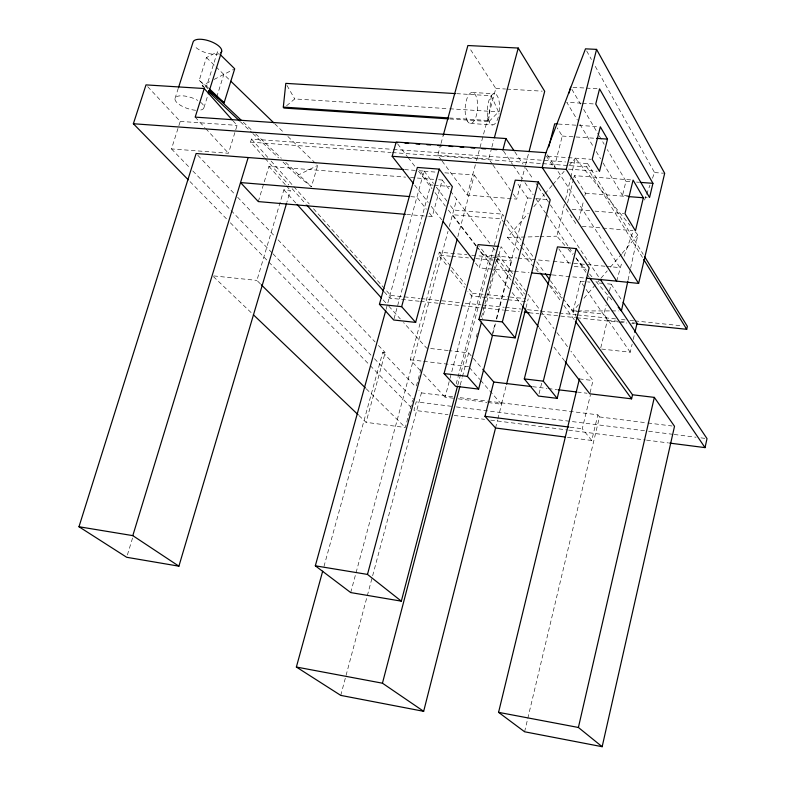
<?xml version="1.0" encoding="UTF-8"?>
<svg xmlns="http://www.w3.org/2000/svg" width="786" height="786" viewBox="0 0 786 786"><rect width="100%" height="100%" fill="white"/><g stroke="black" fill="none" stroke-linecap="round" stroke-linejoin="round"><path stroke-width="0.59" stroke-dasharray="3.93 2.95" d="M491.25 95.735L488.43 122.144L498.54 111.877L491.25 95.735L456.892 93.672M628.083 280.042L630.382 269.362M630.637 268.173L637.81 234.926L635.491 232.086M601.683 349.063L630.234 352.226L632.15 344.121M633.241 339.483L634.607 333.696M564.839 245.409L556.871 236.183L564.417 204.311M565.537 199.595L570.567 178.343M570.842 177.164L575.313 158.281L630.087 225.464M567.384 437.321L591.74 440.484L597.851 414.821L458.66 397.51M524.606 731.776L599.492 416.944L597.851 414.821M600.769 347.776L607.411 320.157L580.49 281.201L586.415 281.781M616.676 281.142L622.001 261.905M590.07 392.705L592.998 380.522L570.891 351.126M591.74 440.484L582.279 428.753L590.424 394.837M630.234 352.226L603.943 314.125L606.163 304.909M607.273 300.311L609.219 292.245M609.494 291.095L611.164 284.188L605.299 283.618M628.397 195.881L622.522 195.419L625.951 181.281L607.293 149.566M580.49 281.201L573.171 310.942L575.981 314.832M642.496 257.464L586.749 166.887L587.574 163.557L566.794 162.044M578.801 220.031L583.733 200.194M584.892 195.527L585.482 193.189L574.399 175.642L631.846 179.984M539.068 393.707L541.996 381.888M567.571 202.827L573.505 179.188M573.8 178.009L574.399 175.642M554.11 168.037L562.265 136.047L557.205 127.892M488.293 402.56L501.488 404.21L506.272 385.366M525.991 307.631L528.212 298.886M495.544 427.997L497.567 420.009M497.862 418.869L501.91 402.894M492.046 335.337L495.101 323.488M496.32 318.752L527.485 197.954L516.618 182.126M493.009 333.313L495.455 323.822M496.683 319.077L511.676 260.923L501.104 246.706L482.398 318.605M476.296 337.155L477.515 332.439M481.513 317.122L497.007 257.582L476.571 255.666M442.105 161.061L467.257 195.066L516.707 199.094L525.323 165.934M525.628 164.746L528.703 152.906M456.204 383.912L488.941 258.771L479.558 246.49M457.786 385.091L502.46 214.156L453.748 210.019L447.941 202.395M460.272 384.953L462.129 377.83M462.433 376.641L468.643 352.875L449.405 350.664M453.483 398.227L445.082 397.176L449.72 379.53M450.034 378.351L472.415 293.188L468.564 288.423M513.297 271.16L479.254 267.869L482.692 254.772L476.729 246.991M340.741 695.384L366.993 596.918M367.317 595.729L421.414 392.872L418.899 390.229M492.233 163.989L488.735 158.978L491.564 148.358M491.869 147.179L493.755 140.095M467.257 195.066L476.139 161.896M476.454 160.708L495.809 88.445L469.222 47.573M358.966 415.558L366.06 422.337L405.291 427.515L412.591 400.241M416.403 386.005L421.483 367.023M457.835 236.704L474.322 175.091L443.746 172.733M420.215 370.452L410.272 359.762L439.305 252.159L466.953 254.762M350.703 592.575L448.02 231.29M449.297 226.555L456.656 199.231M428.576 216.337L432.221 216.651L442.204 180.014L438.549 179.729M323.979 566.451L382.772 352.285L385.189 352.57L366.06 422.337M441.388 160.089L437.792 155.235L440.7 144.614M441.025 143.435L443.294 135.182M394.022 318.821L430.738 184.916L418.85 169.393M386.034 309.497L424.076 171.093L417.965 170.621M419.252 301.244L389.944 298.169L390.691 295.438L313.349 208.555M283.039 162.083L297.255 175.524L311.433 186.734L317.691 165.404L315.943 163.704M260.372 283.844L256.904 280.405L283.874 189.809L290.407 190.35L286.919 202.1M258.319 201.589L268.92 166.386L405.596 177.135M127.401 554.936L132.765 537.349M264.401 157.642L250.538 142.128L251.481 139.043L392.027 149.301M147.68 86.676L180.23 121.398L171.476 148.908L228.49 153.27L237.087 125.377L233.078 120.887M216.739 97.022L223.823 74.415M208.359 87.865L206.61 86.205L217.447 51.856L219.176 53.546M203.957 107.643L207.936 95.008M207.976 88.72L199.202 80.418L206.453 57.575L217.447 51.856M174.983 98.584L178.294 88.238M624.094 256.177L633.27 230.976M644.54 200.057L646.21 195.468M646.632 194.329L649.963 185.162M652.468 178.294L654.561 172.566L594.422 64.835M578.575 304.585L573.171 310.942L565.065 301.863M583.969 298.238L595.542 284.63M600.219 279.128L597.085 282.813L604.12 283.5M601.005 278.215L607.264 270.846M610.398 267.161L621.362 254.271M622.148 253.347L637.81 234.926M518.858 250.164L507.501 237.46L528.241 213.242M533.832 206.718L544.197 194.614M545.003 193.68L552.175 185.299M552.98 184.366L564.142 171.319M568.936 165.728L575.313 158.281M286.576 105.776L294.721 98.938L448.501 108.704M203.938 87.285L202.159 85.605L209.734 81.685M214.067 79.455L233.619 69.355M297.255 175.524L317.691 165.404M507.501 237.46L538.813 236.655M540.011 236.625L556.871 236.183M576.796 310.932L573.171 310.942L603.943 314.125M577.995 310.932L610.565 310.922M611.773 310.922L619.014 310.912M573.014 87.334L585.079 88.032M586.287 88.101L598.342 88.789M495.809 88.445L505.595 89.014M506.813 89.093L542.252 91.166M472.337 92.453L494.414 93.77M581.247 103.172L566.745 102.298L577.405 120.081M582.455 103.251L594.53 103.978M449.72 108.773L498.54 111.877M558.276 124.041L597.91 126.625M449.395 117.969L488.607 120.533M449.847 118.951L489.049 121.525M470.509 123.471L492.537 124.925M562.265 136.047L595.277 138.287M180.23 121.398L237.087 125.377M547.596 156.159L590.993 159.283M393.255 149.389L565.576 161.955M437.792 155.235L488.735 158.978M250.538 142.128L391.133 152.484M392.352 152.572L541.515 163.557M542.733 163.645L586.749 166.887M654.561 172.566L663.561 173.225M568.445 169.108L597.114 171.24M625.951 181.281L630.647 181.635M636.513 182.087L638.861 182.264M404.535 169.589L416.747 170.523M424.175 171.22L436.407 172.163M410.479 177.518L433.666 179.346M644.844 197.178L647.202 197.365M585.482 193.189L627.68 196.529M430.738 184.916L433.145 185.113M434.344 185.211L449.965 186.459M527.485 197.954L534.667 198.534M535.865 198.632L547.842 199.605M572.09 209.233L590.119 210.727M594.923 211.12L623.77 213.507M410.803 196.657L416.885 197.158L426.415 209.273M582.19 226.28L633.015 230.652M406.686 214.44L427.358 216.229M482.692 254.772L493.618 255.794M494.836 255.902L516.697 257.955M517.905 258.073L551.91 261.257M553.128 261.374L605.348 266.267M606.556 266.375L619.918 267.633L557.195 170.149M471.767 255.214L475.373 255.548M574.193 266.444L586.867 267.643M488.941 258.771L511.676 260.923M450.545 256.216L438.519 255.077L447.774 266.493M451.754 256.324L468.584 257.916M475.795 258.604L492.635 260.195M514.516 271.278L529.106 272.683M552.214 274.913L585.049 278.087M587.604 281.899L589.972 282.125M472.415 293.188L485.758 294.554M486.966 294.671L508.807 296.902M510.016 297.029L525.785 298.641M506.862 299.623L471.669 296.008L467.817 291.252M508.07 299.751L527.485 301.736M213.763 275.915L256.904 280.405M390.691 295.438L419.999 298.493M421.217 298.621L460.282 302.698M465.165 303.2L481.042 304.86M482.26 304.988L504.239 307.277M505.457 307.405L521.334 309.065M527.435 309.704L539.648 310.971M540.866 311.099L557.952 312.887M559.18 313.015L576.266 314.793M577.494 314.921L616.558 318.998M621.441 319.509L625.106 319.892M629.989 320.393L633.654 320.776M634.872 320.904L682.484 325.876M607.411 320.157L619.27 321.405M620.449 321.523L626.383 322.152M632.317 322.771L637.053 323.262M420.471 301.372L480.315 307.65M481.533 307.778L503.521 310.087M504.74 310.215L519.399 311.747M529.165 312.779L538.931 313.801M540.159 313.928L575.568 317.642M576.796 317.77L618.317 322.132M619.535 322.26L626.864 323.026M631.748 323.537L634.194 323.793M448.207 350.527L426.572 348.051L403.601 322.584M579.41 378.921L592.998 380.522M410.272 359.762L422.426 361.187M423.644 361.334L468.623 366.62M532.535 386.673L547.076 388.422M548.284 388.569L556.773 389.591M577.366 392.067L587.063 393.236M421.414 392.872L452.657 396.763M458.287 398.826L487.084 402.412M599.492 416.944L646.682 422.829M647.89 422.986L672.089 426.002M451.488 406.313L416.207 401.852L413.957 410.282L448.059 414.654M456.361 406.932L647.389 431.092M648.607 431.239L672.944 434.324M674.162 434.471L696.062 437.242M700.935 437.861L705.799 438.48M570.115 427.201L582.279 428.753M454.141 415.44L484.589 419.341M490.68 420.127L567.413 429.971M568.632 430.129L645.355 439.973M646.573 440.131L668.493 442.94M199.202 80.418L206.61 86.205M202.159 85.605L204.891 87.747M243.287 122.174L252.139 130.564M255.676 133.915L281.339 158.232M285.77 162.417L311.433 186.734M240.378 121.742L251.933 132.667M252.817 133.512L278.588 157.878M213.448 276.633L252.493 313.909M206.453 57.575L215.138 65.995M216.003 66.839L229.964 80.368M274.707 123.736L283.481 132.235M287.863 136.489L315.058 162.849M366.237 388.805L405.291 427.515M189.996 181.576L226.889 219.255M230.327 222.762L369.332 364.714M370.196 365.588L410.518 406.775M171.476 148.908L189.387 167.418M192.796 170.945L272.094 252.905M272.948 253.79L371.012 355.144M374.421 358.671L414.497 400.094M382.772 352.285L415.539 386.702M197.777 155.264L235.132 194.594M237.637 197.237L274.736 236.291M278.106 239.838L375.069 341.92M378.439 345.467L385.189 352.57M423.536 374.018L445.082 397.176M195.183 117.124L204.93 127.705M205.736 128.58L228.49 153.27M283.874 189.809L296.175 203.446M383.106 299.849L388.029 305.302M388.844 306.216L400.329 318.949M268.92 166.386L285.632 185.024M286.428 185.909L290.407 190.35M522.101 253.79L538.312 271.936M550.475 285.544L561.823 298.238M265.216 158.556L288.855 185.015M292.117 188.669L305.97 204.183M384.236 291.783L389.944 298.169M251.481 139.043L267.761 157.338M271.023 160.992L293.001 185.692M293.817 186.606L309.281 203.977M469.419 367.543L479.843 379.461M480.649 380.375L501.488 404.21M568.023 249.103L572.807 254.635M576 258.329L586.356 270.325M589.549 274.009L591.937 276.78M595.916 281.388L613.453 301.686M468.643 352.875L472.563 357.424M473.349 358.337L481.985 368.359M450.859 270.305L464.732 287.44M439.305 252.159L450.859 266.474M451.626 267.427L465.479 284.601M429.323 212.967L432.221 216.651M414.694 185.142L428.203 202.454M431.209 206.305L441.722 219.766M475.501 263.055L479.254 267.869M476.365 245.861L452.49 214.706L501.222 218.891L503.384 221.878M477.112 246.833L491.299 265.324M494.276 269.215L509.21 288.688M512.187 292.579L521.894 305.233M539.058 327.624L550.996 343.197M553.983 347.088L564.427 360.715M397.687 143.966L407.384 156.601M408.13 157.573L415.578 167.29M418.565 171.181L431.986 188.679M434.972 192.56L445.407 206.168M448.393 210.059L475.982 246.018M424.076 171.093L433.489 183.443M436.358 187.206L447.214 201.442M496.241 260.539L511.499 280.661M512.226 281.614L523.849 296.951M497.007 257.582L511.519 276.79M515.154 281.594L524.586 294.082M442.204 180.014L489.825 243.326M492.773 247.246L494.984 250.184M497.931 254.104L512.668 273.705M515.616 277.625L553.943 328.587M556.891 332.507L567.944 347.206M504.101 222.87L520.666 245.733M521.383 246.735L532.191 261.64M535.787 266.611L540.11 272.575M549.473 285.505L560.998 301.411M563.876 305.39L574.684 320.295M474.322 175.091L503.885 216.14M506.744 220.109L521.757 240.948M522.464 241.941L533.193 256.825M536.759 261.787L543.912 271.71M550.338 280.651L562.491 297.521M563.208 298.513L576.069 316.375M492.93 164.991L512.511 193.081M513.219 194.083L516.707 199.094M558.787 248.808L570.076 265.157M503.541 151.148L512.511 164.343M513.199 165.365L522.169 178.56M524.93 182.627L533.213 194.81M535.973 198.868L545.631 213.085M546.319 214.097L568.406 246.588M569.093 247.61L573.23 253.701M575.991 257.759L586.346 272.988M587.034 274.009L589.107 277.055M514.791 151.806L522.995 164.048M525.726 168.125L533.252 179.346M535.983 183.423L538.037 186.479M538.715 187.5L549.65 203.82M550.338 204.841L599.551 278.273M611.164 284.188L621.785 300.223M566.077 208.742L577.346 225.867M546.398 156.07L553.472 167.045M547.282 154.754L556.527 169.118M587.574 163.557L643.233 254.369M579.911 124.267L593.695 147.287M596.201 151.472L600.583 158.801M603.088 162.987L622.522 195.419M571.854 89.309L580.559 104.116M583.664 109.401L598.588 134.77M599.207 135.821L604.188 144.28M286.988 85.448L294.721 98.938M586.68 50.972L591.445 59.5M499.326 111.543A15.612 6.062 -86.2 0 0 492.36 94.556A15.612 6.062 -86.2 0 0 488.509 120.307L489.619 122.812A15.612 6.062 -86.2 0 0 499.051 113.528M200.617 102.288A15.189 5.787 18.3 0 1 198.838 110.315M195.665 110.276A15.189 5.787 18.3 0 1 177.597 103.241A15.189 5.787 18.3 0 1 179.179 95.931A15.189 5.787 18.3 0 1 197.797 100.431M219.088 53.723A15.052 6.121 18.6 0 1 194.329 45.912M467.532 121.349L466.383 118.863A15.533 6.18 -86.3 0 1 470.097 93.357A15.533 6.18 -86.3 0 1 477.466 109.392A15.533 6.18 -86.3 0 1 467.532 121.349"/><path stroke-width="1.18" d="M448.629 118.873L283.864 108.055L283.314 107.102L285.799 83.375L455.674 93.603M627.827 281.231L621.421 310.912L618.238 307.218M669.711 443.098L705.032 447.627L707.017 438.627L600.229 279.295M579.41 378.921L498.57 712.352L524.606 731.776L602.164 746.7L674.516 426.307L654.325 397.382L632.534 394.778L576.786 317.367M636.631 324.048L686.709 329.305L687.367 326.387L644.51 256.452M602.164 746.7L578.398 727.472L654.325 397.382M565.173 361.688L589.805 393.815L631.58 398.836L632.534 394.778M634.872 332.537L637.053 323.262L623.111 302.227M638.625 283.412L664.681 173.313L596.574 49.38L585.491 48.84L545.965 152.7L542.183 167.447L616.676 281.142L638.625 283.412L566.225 169.403L596.574 49.38M652.94 183.334L649.55 197.551L595.739 104.057L599.551 88.857L652.94 183.334L640.03 182.352M643.351 197.767L635.442 230.858L624.968 213.605L633.074 180.082L643.351 197.767L628.888 196.628M557.176 398.355L589.166 267.859L576.187 248.582L557.461 246.883L524.311 378.901L538.479 396.065L557.176 398.355L543.303 381.161L524.311 378.901M607.499 139.112L599.512 171.417L592.202 159.371L600.317 126.782L607.499 139.112L596.495 138.365M543.303 381.161L576.187 248.582M515.135 337.882L550.229 199.791L538.322 181.939L515.252 180.151L478.959 319.401L492.046 335.337L515.135 337.882L502.362 321.916L478.959 319.401M506.567 384.187L525.696 308.81M322.682 571.186L296.371 667.029L340.741 695.384L423.664 711.32L495.544 427.997L484.972 416.325L493.755 382.016L482.761 369.263M548.766 146.854L554.68 123.815L557.077 123.962M569.123 93.003L570.607 87.197M498.688 246.48L478.114 244.593L444.061 373.576L455.585 386.28L478.625 389.09L492.4 335.691M502.362 321.916L538.322 181.939M478.625 389.09L467.365 376.366L481.474 322.142M529.017 151.718L544.698 91.304L518.229 48.044L467.886 45.529L443.294 135.182M385.7 310.676L315.324 565.812L350.703 592.575L401.332 601.152L457.481 386.28M423.664 711.32L382.448 683.201L459.957 386.142M502.853 150.136L505.909 138.542L195.183 117.124L204.213 88.523L146.009 84.888L133.365 123.746L188.276 179.827M494.384 137.737L518.229 48.044M401.332 601.152L367.484 574.419L457.206 239.082M415.637 322.398L452.372 186.646L439.266 169.118L417.356 167.447L379.432 304.3L393.707 320L415.637 322.398L401.646 306.668L379.432 304.3M401.646 306.668L439.266 169.118M413.19 183.217L392.175 156.276L396.193 142.02L545.965 152.7M403.306 169.491L196.117 153.516L78.983 526.748L126.684 557.284L178.903 566.175L286.576 203.269M178.903 566.175L132.805 535.63L248.17 157.534M208.536 90.606L224.108 102.799L234.709 68.795L220.041 54.401M208.3 93.858L221.691 51.345M178.668 87.089L193.012 42.287A15.052 6.121 18.6 0 1 210.51 41.403A15.052 6.121 18.6 0 1 220.846 52.741M283.314 107.102L448.167 117.89M133.365 123.746L397.628 142.62M404.967 143.14L408.641 143.406M415.981 143.926L419.655 144.192M426.995 144.712L430.659 144.978M438.008 145.498L441.673 145.764M449.012 146.284L452.687 146.55M460.026 147.07L463.701 147.336M471.04 147.856L474.705 148.122M482.054 148.642L485.719 148.908M493.058 149.428L496.732 149.694M392.175 156.276L566.225 169.403M409.585 196.559L240.536 182.568L258.319 201.589L405.468 214.332M531.542 272.919L550.996 274.795M586.268 278.205L616.676 281.142M524.282 312.268L529.165 312.779M444.061 373.576L467.365 376.366M493.755 382.016L531.316 386.535M557.981 389.738L576.158 391.919M484.972 416.325L568.897 427.044M495.544 427.997L564.947 437.006M78.983 526.748L132.805 535.63M315.324 565.812L367.484 574.419M296.371 667.029L382.448 683.201M498.57 712.352L578.398 727.472M209.233 88.7L224.108 102.799M209.724 90.38L241.518 120.504M208.378 91.49L239.484 120.897M253.377 314.754L358.082 414.713M230.838 81.223L273.823 122.881M261.237 284.709L365.372 387.94M297 204.36L381.465 298.032M306.786 205.097L383.421 290.869M204.213 88.523L232.283 119.993M443.216 221.691L473.997 261.139M522.641 306.206L538.312 326.652M540.837 273.577L548.756 284.512M575.401 321.297L631.58 398.836M545.337 273.705L549.63 279.659M589.795 278.067L705.032 447.627M505.909 138.542L514.113 150.784M643.773 259.547L686.709 329.305"/></g></svg>
